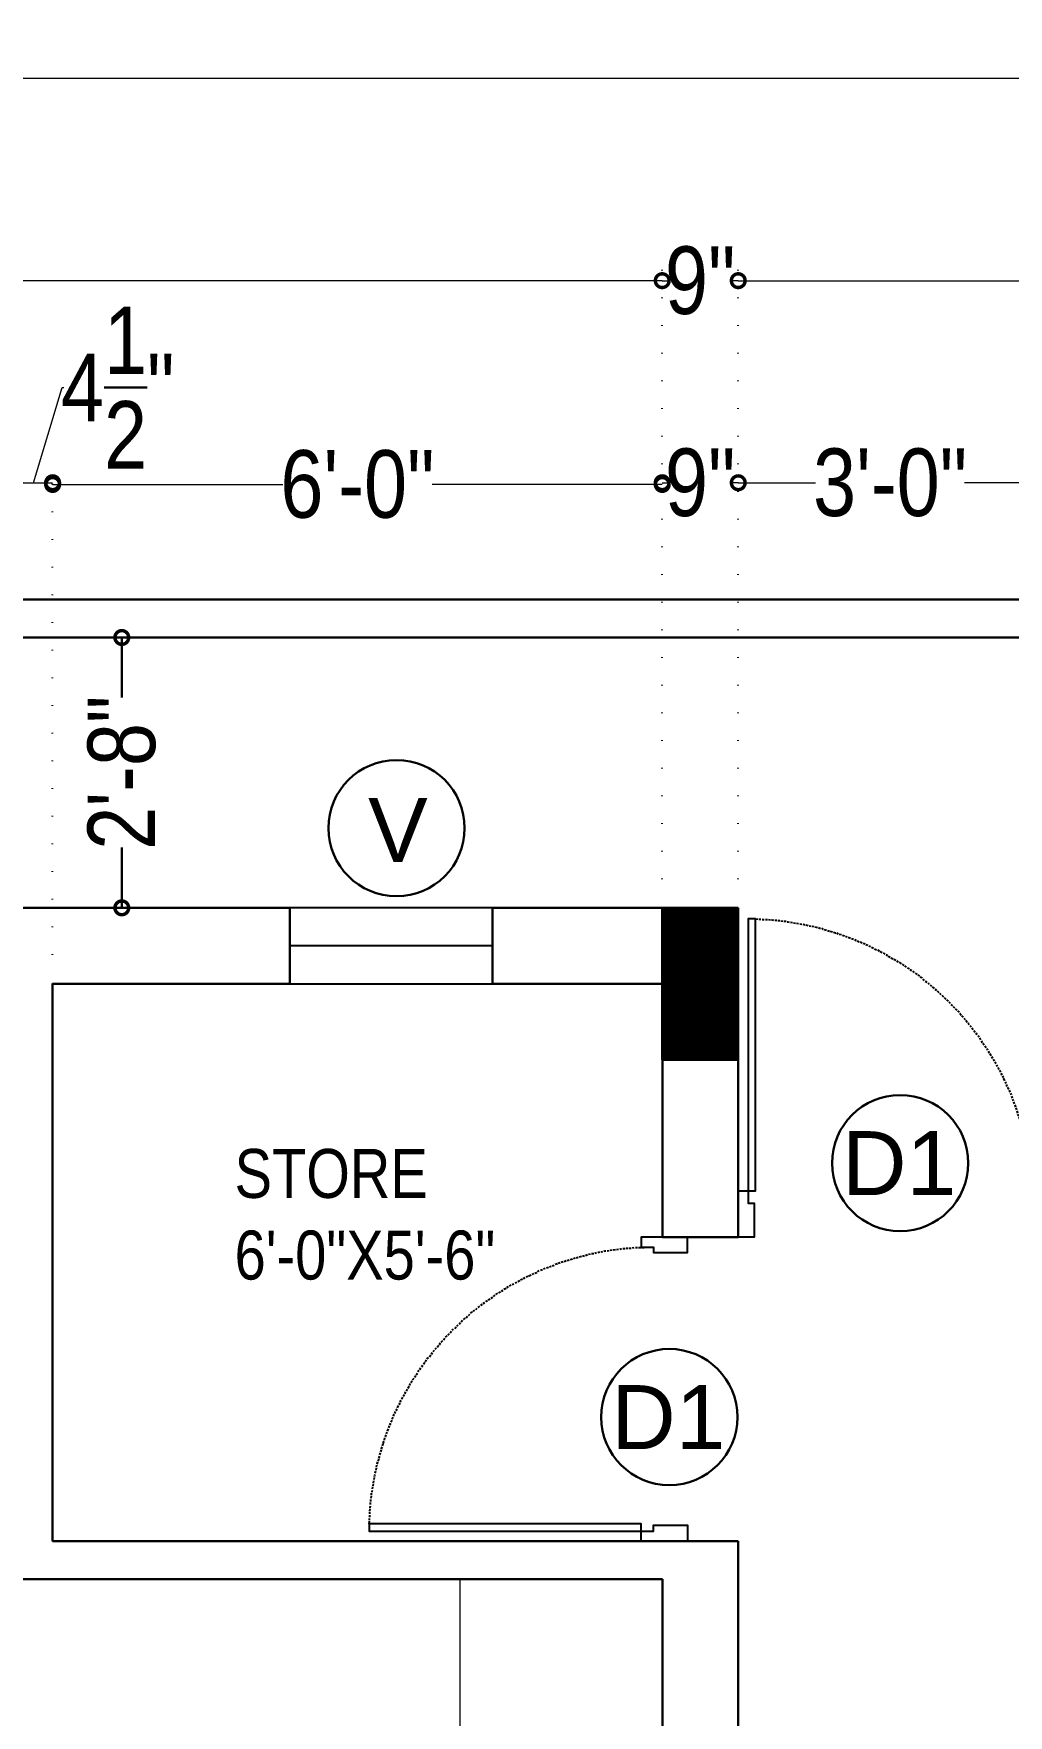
# Model space of a CAD drawing. Extents: x -454308 to 890911, y -14103 to 1343694.
# Drawn here: x 197554.9 to 197670.3, y 662066.6 to 662265.7 of the extents above; entities that cross this region are included whole.
import ezdxf

# ---------------------------------------------------------------- set-up
doc = ezdxf.new("R2010")
doc.units = 0
doc.header["$MEASUREMENT"] = 0
doc.header["$PDMODE"] = 32
doc.linetypes.add('DOT2', pattern=[3.175, 0, -3.175])
doc.layers.add('A-Door', color=144, linetype='Continuous')
doc.layers.add('ELE', color=7, linetype='Continuous')
for name, color, linetype, lineweight in [('A-Wall', 7, 'Continuous', 30), ('AR- Dim', 159, 'Continuous', 9), ('HATCH', 8, 'Continuous', 20), ('sill', 32, 'Continuous', 25), ('Text', 55, 'Continuous', 25), ('WINDOW', 147, 'Continuous', 25)]:
    doc.layers.add(name, color=color, linetype=linetype, lineweight=lineweight)
doc.styles.add('AA_03.50', font='ARIALN.TTF', dxfattribs={"height": 8})
doc.styles.add('jag', font='arial.ttf')
doc.styles.get("Standard").update_dxf_attribs({"font": 'stylu.ttf', "height": 7})
doc.dimstyles.new('AA_03.50', dxfattribs={"dimtxt": 9, "dimasz": 3.25, "dimexe": 1.75, "dimexo": 3.375, "dimgap": 0.09, "dimtad": 0, "dimdec": 0, "dimzin": 3, "dimdsep": 46, "dimlunit": 4, "dimtxsty": 'AA_03.50', "dimblk": 'DOTSMALL', "dimcen": 0.09, "dimclre": 7, "dimadec": 0, "dimazin": 0, "dimtfac": 1, "dimtdec": 0, "dimtofl": 0, "dimtmove": 0, "dimatfit": 3, "dimfxl": 1, "dimtolj": 1, "dimtzin": 0, "dimlwd": -1, "dimarcsym": 0})

# ---------------------------------------------------------------- blocks, each defined once
blk = doc.blocks.new('EGVSVS')
at = {"layer": 'A-Wall'}
h = blk.add_hatch(dxfattribs=at)
h.set_pattern_fill('ANSI31', color=256, style=0)
h.set_pattern_definition([(45, (0, 0), (-0.088388347648, 0.088388347648), [])])
h.paths.add_polyline_path([(188258.49, 672097.51), (188258.49, 672106.51), (188240.49, 672106.51), (188240.49, 672097.51)])
blk.add_lwpolyline([(188240.49, 672106.51), (188258.49, 672106.51), (188258.49, 672097.51), (188240.49, 672097.51)], close=True, dxfattribs=at)
blk = doc.blocks.new('eeee')
at = {"layer": 'A-Door'}
for points in [[(165919.2, 672860.67), (165924.71, 672860.67), (165924.71, 672859.48), (165923.23, 672859.48), (165923.23, 672858.78), (165919.2, 672858.78), (165919.2, 672860.67)], [(165924.71, 672859.48), (165924.71, 672858.61), (165956.88, 672858.61), (165956.88, 672859.48), (165924.71, 672859.48)], [(165956.8, 672857.09), (165956.76, 672856.85)], [(165956.8, 672857.83), (165956.8, 672857.59)], [(165956.8, 672857.46), (165956.8, 672857.22)], [(165956.88, 672858.61), (165956.84, 672858.33)], [(165956.84, 672858.2), (165956.84, 672858)], [(165956.64, 672855.61), (165956.6, 672855.37)], [(165956.6, 672855.24), (165956.6, 672855)], [(165956.68, 672855.98), (165956.68, 672855.74)], [(165956.76, 672856.72), (165956.76, 672856.68), (165956.72, 672856.48)], [(165956.72, 672856.35), (165956.72, 672856.11)], [(165956.27, 672853.02), (165956.23, 672852.86), (165956.18, 672852.78)], [(165956.31, 672853.39), (165956.27, 672853.15)], [(165956.39, 672853.76), (165956.35, 672853.52)], [(165956.43, 672854.13), (165956.39, 672853.89)], [(165956.51, 672854.5), (165956.47, 672854.26)], [(165956.55, 672854.87), (165956.55, 672854.79), (165956.51, 672854.63)], [(165955.86, 672851.18), (165955.77, 672851.01), (165955.77, 672850.93)], [(165955.94, 672851.55), (165955.86, 672851.3)], [(165956.02, 672851.91), (165955.98, 672851.67)], [(165956.06, 672852.28), (165956.02, 672852.04)], [(165956.18, 672852.65), (165956.1, 672852.41)], [(165955.24, 672849.04), (165955.12, 672848.83)], [(165955.32, 672849.41), (165955.24, 672849.16), (165955.24, 672849.12)], [(165955.44, 672849.78), (165955.36, 672849.53)], [(165955.53, 672850.11), (165955.44, 672849.86)], [(165955.65, 672850.48), (165955.57, 672850.23)], [(165955.77, 672850.81), (165955.65, 672850.6)], [(165954.58, 672847.27), (165954.5, 672847.02)], [(165954.71, 672847.64), (165954.62, 672847.39)], [(165954.83, 672847.97), (165954.75, 672847.76)], [(165954.95, 672848.34), (165954.87, 672848.09)], [(165955.08, 672848.71), (165955.03, 672848.46)], [(165953.68, 672845.22), (165953.6, 672845.01)], [(165953.84, 672845.55), (165953.76, 672845.34)], [(165954.01, 672845.87), (165953.92, 672845.63)], [(165954.17, 672846.24), (165954.05, 672846)], [(165954.29, 672846.61), (165954.17, 672846.37)], [(165954.46, 672846.9), (165954.34, 672846.7)], [(165952.69, 672843.2), (165952.57, 672843)], [(165952.86, 672843.53), (165952.73, 672843.33)], [(165953.02, 672843.86), (165953.02, 672843.86), (165952.9, 672843.65)], [(165953.23, 672844.19), (165953.1, 672843.98)], [(165953.35, 672844.52), (165953.23, 672844.31)], [(165953.55, 672844.89), (165953.43, 672844.64)], [(165951.54, 672841.27), (165951.38, 672841.07)], [(165951.75, 672841.6), (165951.58, 672841.39)], [(165951.91, 672841.93), (165951.79, 672841.72)], [(165952.12, 672842.26), (165952.08, 672842.18), (165951.99, 672842.01)], [(165952.28, 672842.59), (165952.16, 672842.34)], [(165952.49, 672842.91), (165952.36, 672842.67)], [(165950.02, 672839.13), (165949.94, 672838.97), (165949.86, 672838.93)], [(165950.27, 672839.42), (165950.1, 672839.22)], [(165950.47, 672839.71), (165950.31, 672839.5)], [(165950.68, 672840.04), (165950.55, 672839.83)], [(165950.88, 672840.37), (165950.76, 672840.16)], [(165951.09, 672840.65), (165951.05, 672840.53), (165950.97, 672840.45)], [(165951.34, 672840.98), (165951.17, 672840.78)], [(165948.38, 672837.12), (165948.17, 672836.91)], [(165948.58, 672837.41), (165948.46, 672837.2)], [(165948.83, 672837.7), (165948.66, 672837.49)], [(165949.08, 672837.94), (165948.91, 672837.78)], [(165949.32, 672838.23), (165949.16, 672838.07)], [(165949.53, 672838.56), (165949.4, 672838.35)], [(165949.77, 672838.85), (165949.61, 672838.64)], [(165946.53, 672835.23), (165946.36, 672835.07)], [(165946.77, 672835.52), (165946.61, 672835.31)], [(165947.06, 672835.72), (165946.9, 672835.6)], [(165947.31, 672836.01), (165947.14, 672835.81)], [(165947.6, 672836.3), (165947.39, 672836.09)], [(165947.84, 672836.55), (165947.68, 672836.38)], [(165948.09, 672836.83), (165947.92, 672836.67)], [(165944.27, 672833.26), (165944.1, 672833.09)], [(165944.55, 672833.5), (165944.55, 672833.46), (165944.39, 672833.34)], [(165944.88, 672833.71), (165944.68, 672833.55)], [(165945.13, 672833.96), (165944.97, 672833.79)], [(165945.42, 672834.24), (165945.25, 672834.04)], [(165945.71, 672834.45), (165945.5, 672834.28)], [(165945.99, 672834.7), (165945.83, 672834.53)], [(165946.24, 672834.98), (165946.08, 672834.78)], [(165941.55, 672831.28), (165941.47, 672831.2), (165941.35, 672831.16)], [(165941.88, 672831.49), (165941.68, 672831.33)], [(165942.17, 672831.7), (165941.97, 672831.57)], [(165942.46, 672831.9), (165942.25, 672831.78)], [(165942.79, 672832.11), (165942.58, 672831.98)], [(165943.08, 672832.31), (165943.03, 672832.27), (165942.87, 672832.19)], [(165943.4, 672832.56), (165943.2, 672832.44)], [(165943.69, 672832.76), (165943.49, 672832.64)], [(165943.98, 672833.01), (165943.81, 672832.85)], [(165937.98, 672829.27), (165937.73, 672829.15)], [(165938.31, 672829.39), (165938.1, 672829.31), (165938.1, 672829.27)], [(165938.64, 672829.6), (165938.43, 672829.48)], [(165938.97, 672829.76), (165938.76, 672829.64)], [(165939.29, 672829.93), (165939.05, 672829.81)], [(165939.62, 672830.09), (165939.42, 672830.01)], [(165939.95, 672830.3), (165939.79, 672830.22), (165939.75, 672830.18)], [(165940.28, 672830.5), (165940.08, 672830.34)], [(165940.61, 672830.67), (165940.4, 672830.55)], [(165940.94, 672830.87), (165940.69, 672830.75)], [(165941.23, 672831.08), (165941.02, 672830.96)], [(165932.72, 672827.22), (165932.51, 672827.13)], [(165933.09, 672827.34), (165932.84, 672827.26)], [(165933.46, 672827.46), (165933.21, 672827.38)], [(165933.79, 672827.59), (165933.58, 672827.46)], [(165934.16, 672827.67), (165933.91, 672827.59)], [(165934.53, 672827.79), (165934.28, 672827.71)], [(165934.86, 672827.91), (165934.61, 672827.83)], [(165935.23, 672828.08), (165934.98, 672828)], [(165935.55, 672828.2), (165935.35, 672828.12)], [(165935.92, 672828.33), (165935.68, 672828.24)], [(165936.25, 672828.45), (165936.05, 672828.37)], [(165936.62, 672828.61), (165936.38, 672828.53)], [(165936.95, 672828.78), (165936.75, 672828.65)], [(165937.28, 672828.94), (165937.03, 672828.86)], [(165937.61, 672829.07), (165937.4, 672828.98)], [(165919.2, 672824.71), (165924.71, 672824.71), (165924.71, 672825.86), (165923.23, 672825.86), (165923.23, 672826.52), (165919.2, 672826.52), (165919.2, 672824.71)], [(165923.51, 672825.86), (165923.23, 672825.86)], [(165923.88, 672825.86), (165923.64, 672825.86)], [(165924.25, 672825.9), (165924.01, 672825.86)], [(165924.62, 672825.9), (165924.38, 672825.9)], [(165924.99, 672825.9), (165924.75, 672825.9)], [(165925.36, 672825.9), (165925.16, 672825.9), (165925.12, 672825.9)], [(165925.73, 672825.94), (165925.53, 672825.9)], [(165926.14, 672825.98), (165925.86, 672825.98)], [(165926.47, 672825.98), (165926.27, 672825.98)], [(165926.88, 672826.02), (165926.6, 672826.02)], [(165927.21, 672826.11), (165927.09, 672826.07), (165927.01, 672826.07)], [(165927.62, 672826.15), (165927.38, 672826.11)], [(165927.99, 672826.19), (165927.75, 672826.15)], [(165928.36, 672826.23), (165928.12, 672826.19)], [(165928.73, 672826.31), (165928.49, 672826.27)], [(165929.1, 672826.35), (165928.98, 672826.31), (165928.86, 672826.31)], [(165929.43, 672826.44), (165929.23, 672826.39)], [(165929.84, 672826.52), (165929.6, 672826.44)], [(165930.17, 672826.6), (165929.97, 672826.52)], [(165930.58, 672826.64), (165930.29, 672826.64)], [(165930.91, 672826.72), (165930.87, 672826.72), (165930.71, 672826.68)], [(165931.28, 672826.85), (165931.03, 672826.76)], [(165931.65, 672826.93), (165931.4, 672826.85)], [(165932.02, 672827.01), (165931.77, 672826.93)], [(165932.39, 672827.13), (165932.14, 672827.05)]]:
    blk.add_lwpolyline(points, dxfattribs=at)
blk = doc.blocks.new('_DotSmall')
at = {"color": 0, "linetype": 'ByBlock', "const_width": 0.5}
blk.add_lwpolyline([(-0.0625, 0, 1), (0.0625, 0, 1)], format="xyb", close=True, dxfattribs=at)
blk = doc.blocks.new('*D82')
at = {"layer": 'A-Wall', "color": 0, "transparency": 16777216}
for p, q in [((197565.38, 662194.23), (197565.38, 662187.11)), ((197565.38, 662162.23), (197565.38, 662169.36))]:
    blk.add_line(p, q, dxfattribs=at)
at = {"layer": 'A-Wall', "color": 7, "linetype": 'DOT2', "lineweight": -2, "transparency": 16777216}
for p, q in [((197566.86, 662194.23), (197567.13, 662194.23)), ((197566.86, 662162.23), (197567.13, 662162.23))]:
    blk.add_line(p, q, dxfattribs=at)
at = {"layer": 'DEFPOINTS', "color": 0, "lineweight": 30, "transparency": 16777216}
for p in [(197563.49, 662194.23), (197565.38, 662194.23), (197563.49, 662162.23)]:
    blk.add_point(p, dxfattribs=at)
at = {"layer": 'A-Wall', "color": 0, "transparency": 16777216, "xscale": 3.25, "yscale": 3.25, "zscale": 3.25}
for p, rotation in [((197565.38, 662194.23), 90), ((197565.38, 662162.23), 270)]:
    blk.add_blockref('_DotSmall', p, dxfattribs=dict(at, rotation=rotation))
at = {"layer": 'A-Wall', "color": 0, "transparency": 16777216, "insert": (197565.38, 662178.23), "char_height": 8, "attachment_point": 5, "rotation": 90, "style": 'AA_03.50'}
blk.add_mtext('\\A1;2\'-8"', dxfattribs=at)
blk = doc.blocks.new('*D93')
at = {"layer": 'AR- Dim', "color": 7, "linetype": 'DOT2', "lineweight": -2, "transparency": 16777216}
for p, q in [((197445.19, 662219.9), (197445.19, 662262.21)), ((198165.16, 662219.9), (198165.16, 662262.21))]:
    blk.add_line(p, q, dxfattribs=at)
at = {"layer": 'AR- Dim', "color": 0, "transparency": 16777216}
for p, q in [((197445.19, 662260.46), (197793.79, 662260.46)), ((198165.16, 662260.46), (197816.56, 662260.46))]:
    blk.add_line(p, q, dxfattribs=at)
at = {"layer": 'DEFPOINTS', "color": 0, "lineweight": 30, "transparency": 16777216}
for p in [(198165.16, 662260.46), (197445.19, 662216.52), (198165.16, 662216.52)]:
    blk.add_point(p, dxfattribs=at)
at = {"layer": 'AR- Dim', "color": 0, "transparency": 16777216, "xscale": 3.25, "yscale": 3.25, "zscale": 3.25, "rotation": 180}
blk.add_blockref('_DotSmall', (197445.19, 662260.46), dxfattribs=at)
at = {"layer": 'AR- Dim', "color": 0, "transparency": 16777216, "xscale": 3.25, "yscale": 3.25, "zscale": 3.25}
blk.add_blockref('_DotSmall', (198165.16, 662260.46), dxfattribs=at)
at = {"layer": 'AR- Dim', "color": 0, "lineweight": 30, "transparency": 16777216, "insert": (197805.18, 662260.46), "char_height": 8, "attachment_point": 5, "style": 'AA_03.50'}
blk.add_mtext('\\A1;60\'-0"', dxfattribs=at)
blk = doc.blocks.new('*D100')
at = {"layer": 'AR- Dim', "color": 0, "transparency": 16777216}
for p, q in [((197554.94, 662212.55), (197558.32, 662223.81)), ((197558.32, 662223.81), (197558.5, 662223.81)), ((197552.69, 662212.55), (197557.19, 662212.55))]:
    blk.add_line(p, q, dxfattribs=at)
at = {"layer": 'AR- Dim', "color": 7, "linetype": 'DOT2', "lineweight": -2, "transparency": 16777216}
for p, q in [((197552.69, 662156.65), (197552.69, 662214.3)), ((197557.19, 662156.65), (197557.19, 662214.3))]:
    blk.add_line(p, q, dxfattribs=at)
at = {"layer": 'DEFPOINTS', "color": 0, "lineweight": 30, "transparency": 16777216}
for p in [(197557.19, 662212.55), (197552.69, 662153.27), (197557.19, 662153.27)]:
    blk.add_point(p, dxfattribs=at)
at = {"layer": 'AR- Dim', "color": 0, "transparency": 16777216, "xscale": 3.25, "yscale": 3.25, "zscale": 3.25, "rotation": 180}
blk.add_blockref('_DotSmall', (197552.69, 662212.55), dxfattribs=at)
at = {"layer": 'AR- Dim', "color": 0, "transparency": 16777216, "xscale": 3.25, "yscale": 3.25, "zscale": 3.25}
blk.add_blockref('_DotSmall', (197557.19, 662212.55), dxfattribs=at)
at = {"layer": 'AR- Dim', "color": 0, "lineweight": 30, "transparency": 16777216, "insert": (197564.9, 662223.81), "char_height": 8, "attachment_point": 5, "style": 'AA_03.50'}
blk.add_mtext('\\A1;4{\\H1.000000x;\\S1/2;}"', dxfattribs=at)
blk = doc.blocks.new('*D101')
at = {"layer": 'AR- Dim', "color": 7, "linetype": 'DOT2', "lineweight": -2, "transparency": 16777216}
for p, q in [((197557.19, 662156.65), (197557.19, 662214.1)), ((197629.36, 662165.61), (197629.36, 662214.1))]:
    blk.add_line(p, q, dxfattribs=at)
at = {"layer": 'AR- Dim', "color": 0, "transparency": 16777216}
for p, q in [((197557.19, 662212.35), (197584.44, 662212.35)), ((197629.36, 662212.35), (197602.11, 662212.35))]:
    blk.add_line(p, q, dxfattribs=at)
at = {"layer": 'DEFPOINTS', "color": 0, "lineweight": 30, "transparency": 16777216}
for p in [(197629.36, 662212.35), (197629.36, 662162.23), (197557.19, 662153.27)]:
    blk.add_point(p, dxfattribs=at)
at = {"layer": 'AR- Dim', "color": 0, "transparency": 16777216, "xscale": 3.25, "yscale": 3.25, "zscale": 3.25, "rotation": 180}
blk.add_blockref('_DotSmall', (197557.19, 662212.35), dxfattribs=at)
at = {"layer": 'AR- Dim', "color": 0, "transparency": 16777216, "xscale": 3.25, "yscale": 3.25, "zscale": 3.25}
blk.add_blockref('_DotSmall', (197629.36, 662212.35), dxfattribs=at)
at = {"layer": 'AR- Dim', "color": 0, "lineweight": 30, "transparency": 16777216, "insert": (197593.28, 662212.35), "char_height": 8, "attachment_point": 5, "style": 'AA_03.50'}
blk.add_mtext('\\A1;6\'-0"', dxfattribs=at)
blk = doc.blocks.new('*D102')
at = {"layer": 'AR- Dim', "color": 7, "linetype": 'DOT2', "lineweight": -2, "transparency": 16777216}
for p, q in [((197629.36, 662165.61), (197629.36, 662214.3)), ((197638.36, 662165.61), (197638.36, 662214.3))]:
    blk.add_line(p, q, dxfattribs=at)
at = {"layer": 'AR- Dim', "color": 0, "transparency": 16777216}
for p, q in [((197629.36, 662212.55), (197630, 662212.55)), ((197638.36, 662212.55), (197637.73, 662212.55))]:
    blk.add_line(p, q, dxfattribs=at)
at = {"layer": 'DEFPOINTS', "color": 0, "lineweight": 30, "transparency": 16777216}
for p in [(197638.36, 662212.55), (197629.36, 662162.23), (197638.36, 662162.23)]:
    blk.add_point(p, dxfattribs=at)
at = {"layer": 'AR- Dim', "color": 0, "transparency": 16777216, "xscale": 3.25, "yscale": 3.25, "zscale": 3.25, "rotation": 180}
blk.add_blockref('_DotSmall', (197629.36, 662212.55), dxfattribs=at)
at = {"layer": 'AR- Dim', "color": 0, "transparency": 16777216, "xscale": 3.25, "yscale": 3.25, "zscale": 3.25}
blk.add_blockref('_DotSmall', (197638.36, 662212.55), dxfattribs=at)
at = {"layer": 'AR- Dim', "color": 0, "lineweight": 30, "transparency": 16777216, "insert": (197633.86, 662212.55), "char_height": 8, "attachment_point": 5, "style": 'AA_03.50'}
blk.add_mtext('\\A1;9"', dxfattribs=at)
blk = doc.blocks.new('*D103')
at = {"layer": 'AR- Dim', "color": 7, "linetype": 'DOT2', "lineweight": -2, "transparency": 16777216}
for p, q in [((197638.36, 662165.61), (197638.36, 662214.3)), ((197674.32, 662131.11), (197674.32, 662214.3))]:
    blk.add_line(p, q, dxfattribs=at)
at = {"layer": 'AR- Dim', "color": 0, "transparency": 16777216}
for p, q in [((197638.36, 662212.55), (197647.52, 662212.55)), ((197674.32, 662212.55), (197665.16, 662212.55))]:
    blk.add_line(p, q, dxfattribs=at)
at = {"layer": 'DEFPOINTS', "color": 0, "lineweight": 30, "transparency": 16777216}
for p in [(197674.32, 662212.55), (197638.36, 662162.23), (197674.32, 662127.73)]:
    blk.add_point(p, dxfattribs=at)
at = {"layer": 'AR- Dim', "color": 0, "transparency": 16777216, "xscale": 3.25, "yscale": 3.25, "zscale": 3.25, "rotation": 180}
blk.add_blockref('_DotSmall', (197638.36, 662212.55), dxfattribs=at)
at = {"layer": 'AR- Dim', "color": 0, "transparency": 16777216, "xscale": 3.25, "yscale": 3.25, "zscale": 3.25}
blk.add_blockref('_DotSmall', (197674.32, 662212.55), dxfattribs=at)
at = {"layer": 'AR- Dim', "color": 0, "lineweight": 30, "transparency": 16777216, "insert": (197656.34, 662212.55), "char_height": 8, "attachment_point": 5, "style": 'AA_03.50'}
blk.add_mtext('\\A1;3\'-0"', dxfattribs=at)
blk = doc.blocks.new('*D113')
at = {"layer": 'AR- Dim', "color": 7, "linetype": 'DOT2', "lineweight": -2, "transparency": 16777216}
for p, q in [((197454.19, 662165.61), (197454.19, 662238.22)), ((197629.36, 662165.61), (197629.36, 662238.22))]:
    blk.add_line(p, q, dxfattribs=at)
at = {"layer": 'AR- Dim', "color": 0, "transparency": 16777216}
for p, q in [((197454.19, 662236.47), (197530.72, 662236.47)), ((197629.36, 662236.47), (197552.84, 662236.47))]:
    blk.add_line(p, q, dxfattribs=at)
at = {"layer": 'DEFPOINTS', "color": 0, "lineweight": 30, "transparency": 16777216}
for p in [(197629.36, 662236.47), (197454.19, 662162.23), (197629.36, 662162.23)]:
    blk.add_point(p, dxfattribs=at)
at = {"layer": 'AR- Dim', "color": 0, "transparency": 16777216, "xscale": 3.25, "yscale": 3.25, "zscale": 3.25, "rotation": 180}
blk.add_blockref('_DotSmall', (197454.19, 662236.47), dxfattribs=at)
at = {"layer": 'AR- Dim', "color": 0, "transparency": 16777216, "xscale": 3.25, "yscale": 3.25, "zscale": 3.25}
blk.add_blockref('_DotSmall', (197629.36, 662236.47), dxfattribs=at)
at = {"layer": 'AR- Dim', "color": 0, "lineweight": 30, "transparency": 16777216, "insert": (197541.78, 662236.47), "char_height": 8, "attachment_point": 5, "style": 'AA_03.50'}
blk.add_mtext('\\A1;14\'-7"', dxfattribs=at)
blk = doc.blocks.new('*D114')
at = {"layer": 'AR- Dim', "color": 7, "linetype": 'DOT2', "lineweight": -2, "transparency": 16777216}
for p, q in [((197629.36, 662165.61), (197629.36, 662238.22)), ((197638.36, 662165.61), (197638.36, 662238.22))]:
    blk.add_line(p, q, dxfattribs=at)
at = {"layer": 'AR- Dim', "color": 0, "transparency": 16777216}
for p, q in [((197629.36, 662236.47), (197630, 662236.47)), ((197638.36, 662236.47), (197637.73, 662236.47))]:
    blk.add_line(p, q, dxfattribs=at)
at = {"layer": 'DEFPOINTS', "color": 0, "lineweight": 30, "transparency": 16777216}
for p in [(197638.36, 662236.47), (197629.36, 662162.23), (197638.36, 662162.23)]:
    blk.add_point(p, dxfattribs=at)
at = {"layer": 'AR- Dim', "color": 0, "transparency": 16777216, "xscale": 3.25, "yscale": 3.25, "zscale": 3.25, "rotation": 180}
blk.add_blockref('_DotSmall', (197629.36, 662236.47), dxfattribs=at)
at = {"layer": 'AR- Dim', "color": 0, "transparency": 16777216, "xscale": 3.25, "yscale": 3.25, "zscale": 3.25}
blk.add_blockref('_DotSmall', (197638.36, 662236.47), dxfattribs=at)
at = {"layer": 'AR- Dim', "color": 0, "lineweight": 30, "transparency": 16777216, "insert": (197633.86, 662236.47), "char_height": 8, "attachment_point": 5, "style": 'AA_03.50'}
blk.add_mtext('\\A1;9"', dxfattribs=at)
blk = doc.blocks.new('*D115')
at = {"layer": 'AR- Dim', "color": 7, "linetype": 'DOT2', "lineweight": -2, "transparency": 16777216}
for p, q in [((197638.36, 662165.61), (197638.36, 662238.22)), ((197802.86, 662165.61), (197802.86, 662238.22))]:
    blk.add_line(p, q, dxfattribs=at)
at = {"layer": 'AR- Dim', "color": 0, "transparency": 16777216}
for p, q in [((197638.36, 662236.47), (197707.15, 662236.47)), ((197802.86, 662236.47), (197734.07, 662236.47))]:
    blk.add_line(p, q, dxfattribs=at)
at = {"layer": 'DEFPOINTS', "color": 0, "lineweight": 30, "transparency": 16777216}
for p in [(197802.86, 662236.47), (197638.36, 662162.23), (197802.86, 662162.23)]:
    blk.add_point(p, dxfattribs=at)
at = {"layer": 'AR- Dim', "color": 0, "transparency": 16777216, "xscale": 3.25, "yscale": 3.25, "zscale": 3.25, "rotation": 180}
blk.add_blockref('_DotSmall', (197638.36, 662236.47), dxfattribs=at)
at = {"layer": 'AR- Dim', "color": 0, "transparency": 16777216, "xscale": 3.25, "yscale": 3.25, "zscale": 3.25}
blk.add_blockref('_DotSmall', (197802.86, 662236.47), dxfattribs=at)
at = {"layer": 'AR- Dim', "color": 0, "lineweight": 30, "transparency": 16777216, "insert": (197720.61, 662236.47), "char_height": 8, "attachment_point": 5, "style": 'AA_03.50'}
blk.add_mtext('\\A1;13\'-8{\\H1.000000x;\\S1/2;}"', dxfattribs=at)

msp = doc.modelspace()

# ---------------------------------------------------------------- linework, layer by layer
at = {"layer": 'A-Wall'}
for p, q in [((197445.191, 662198.732), (198165.164, 662198.732)), ((197454.191, 662194.232), (198165.164, 662194.232)), ((197585.277, 662153.232), (197585.277, 662162.232)), ((197609.277, 662153.232), (197609.277, 662162.232)), ((197638.362, 662153.232), (197638.362, 662157.753)), ((197557.191, 662153.273), (197557.191, 662087.273)), ((197638.362, 662123.232), (197638.362, 662144.232)), ((197638.362, 662123.232), (197629.403, 662123.232)), ((197638.362, 662087.273), (197557.191, 662087.273)), ((197552.691, 662082.773), (197629.403, 662082.773)), ((197629.403, 662082.773), (197629.403, 661983.773))]:
    msp.add_line(p, q, dxfattribs=at)
for points in [[(197585.277, 662162.232), (197494.609, 662162.232)], [(197638.362, 662162.232), (197609.277, 662162.232)], [(197585.277, 662153.232), (197557.191, 662153.232)], [(197638.362, 662153.232), (197609.277, 662153.232)], [(197629.403, 662153.232), (197629.403, 662123.232)], [(197638.362, 662087.273), (197638.362, 661983.773)]]:
    msp.add_lwpolyline(points, dxfattribs=at)
at = {"layer": 'ELE', "linetype": 'ByBlock', "lineweight": 30}
for centre in [(197597.906, 662171.666), (197657.529, 662132.012), (197630.201, 662101.949)]:
    msp.add_circle(centre, 8.062, dxfattribs=at)
at = {"layer": 'HATCH'}
msp.add_lwpolyline([(197605.403, 662082.773), (197605.403, 662026.107), (197629.403, 662026.107)], dxfattribs=at)
at = {"layer": 'sill'}
for p, q in [((197609.277, 662162.232), (197585.277, 662162.232)), ((197585.277, 662153.232), (197609.277, 662153.232))]:
    msp.add_line(p, q, dxfattribs=at)
at = {"layer": 'WINDOW'}
msp.add_line((197609.277, 662157.732), (197585.277, 662157.732), dxfattribs=at)

# ---------------------------------------------------------------- block references
at = {"layer": 'A-Wall', "rotation": 270}
msp.add_blockref('EGVSVS', (-474468.143, 850402.725), dxfattribs=at)
at = {"layer": 'WINDOW'}
for p, rotation in [((870499.031, 496204.034), 89.99999999999999), ((363551.561, 1334947.941), 180)]:
    msp.add_blockref('eeee', p, dxfattribs=dict(at, rotation=rotation))

# ---------------------------------------------------------------- texts
at = {"layer": 'Text', "char_height": 7.57161, "width": 212.54385, "attachment_point": 1, "style": 'jag'}
for s, insert in [('V{\\H0.8193x; }^I', (197594.54, 662175.219)), ('D1{\\H0.8193x; }^I', (197650.646, 662135.797)), ('D1{\\H0.8193x; }^I', (197623.318, 662105.733))]:
    msp.add_mtext(s, dxfattribs=dict(at, insert=insert))
at = {"layer": 'Text', "insert": (197578.733, 662125.919), "char_height": 5.79452, "width": 35.50685, "attachment_point": 4}
msp.add_mtext('{\\fArial Narrow|b0|i0|c0|p15;STORE\\P6\'-0"X5\'-6"}', dxfattribs=at)

# ---------------------------------------------------------------- dimensions: what is measured, and where the dimension line sits
at = {"layer": 'A-Wall'}
dim = msp.add_linear_dim(base=(197565.377, 662194.232), p1=(197563.486, 662162.232), p2=(197563.486, 662194.232), angle=90, dimstyle='AA_03.50', override={"dimtxt": 8, "dimfxl": 0.1}, dxfattribs=at)
dim.commit()
dim.dimension.update_dxf_attribs({"geometry": '*D82', "text_midpoint": (197565.377, 662178.232)})
at = {"layer": 'AR- Dim', "lineweight": 30}
for base, p1, p2, picture, middle in [((198165.164, 662260.462), (197445.191, 662216.521), (198165.164, 662216.521), '*D93', (197805.177, 662260.462)), ((197802.862, 662236.472), (197638.362, 662162.232), (197802.862, 662162.232), '*D115', (197720.612, 662236.472)), ((197629.362, 662236.472), (197454.191, 662162.232), (197629.362, 662162.232), '*D113', (197541.777, 662236.472)), ((197638.362, 662236.472), (197629.362, 662162.232), (197638.362, 662162.232), '*D114', (197633.862, 662236.472)), ((197557.191, 662212.554), (197552.691, 662153.273), (197557.191, 662153.273), '*D100', (197558.586, 662223.806)), ((197629.362, 662212.351), (197557.191, 662153.273), (197629.362, 662162.232), '*D101', (197593.277, 662212.351)), ((197638.362, 662212.554), (197629.362, 662162.232), (197638.362, 662162.232), '*D102', (197633.862, 662212.554)), ((197674.321, 662212.554), (197638.362, 662162.232), (197674.321, 662127.732), '*D103', (197656.342, 662212.554))]:
    dim = msp.add_linear_dim(base=base, p1=p1, p2=p2, dimstyle='AA_03.50', override={"dimtxt": 8, "dimdec": 1, "dimtdec": 1, "dimtmove": 1, "dimfxl": 0.1}, dxfattribs=at)
    dim.commit()
    dim.dimension.update_dxf_attribs({"geometry": picture, "text_midpoint": middle})

doc.saveas('drawing.dxf')
